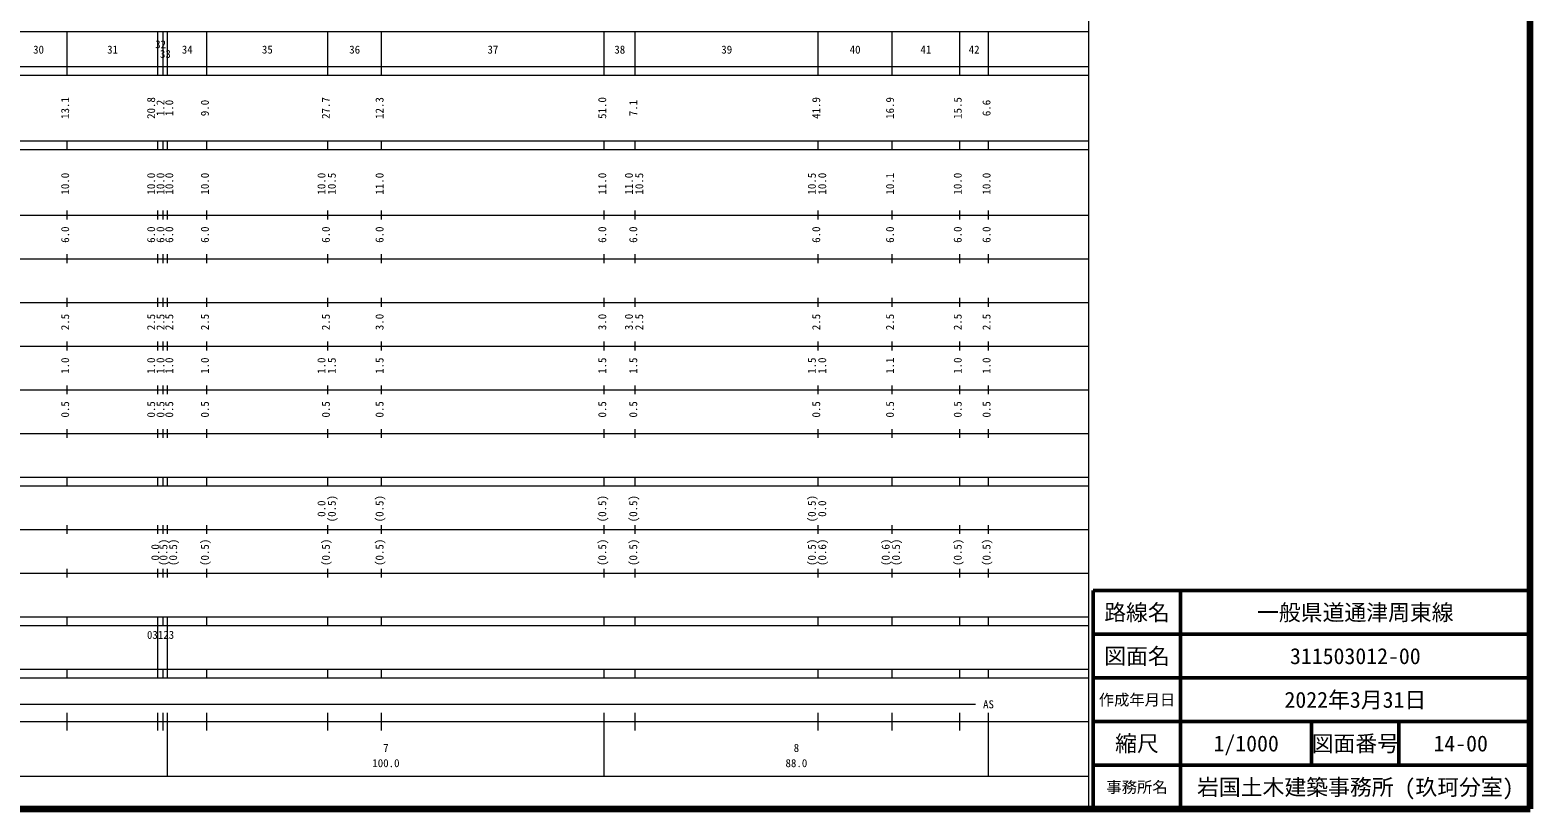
# Model space of a CAD drawing. Units: millimetres on the paper, enlarged 1000 times. Extents: x 40000 to 680000, y 20000 to 380000.
# Drawn here: x 336494 to 680000, y 20000 to 198357 of the extents above; entities that cross this region are included whole.
import ezdxf
from ezdxf.enums import TextEntityAlignment as Align

# ---------------------------------------------------------------- set-up
doc = ezdxf.new("R2010")
doc.units = ezdxf.units.MM
doc.header["$LTSCALE"] = 1000
for name, color, linetype, lineweight in [('M-TTL', 2, 'Continuous', 140), ('M-TTL-BAND', 7, 'Continuous', 13), ('M-TTL-FRAM', 2, 'Continuous', 50), ('M-TTL-LINE', 7, 'Continuous', 50)]:
    doc.layers.add(name, color=color, linetype=linetype, lineweight=lineweight)
doc.layers.add('M-TTL-TXT', color=7, linetype='Continuous')
doc.styles.add('ＭＳ ゴシック', font='')
doc.styles.get('ＭＳ ゴシック').set_extended_font_data('MS Gothic')

msp = doc.modelspace()

# ---------------------------------------------------------------- linework, layer by layer
at = {"layer": 'M-TTL'}
for p, q in [((680000, 20000), (680000, 380000)), ((40000, 20000), (680000, 20000))]:
    msp.add_line(p, q, dxfattribs=at)
at = {"layer": 'M-TTL-BAND'}
for p, q in [((579000, 20000), (579000, 370000)), ((68000, 198000), (579000, 198000)), ((345000, 188000), (345000, 198000)), ((365800, 188000), (365800, 198000)), ((367000, 188000), (367000, 198000)), ((368000, 188000), (368000, 198000)), ((377000, 188000), (377000, 198000)), ((404700, 188000), (404700, 198000)), ((417000, 188000), (417000, 198000)), ((468000, 188000), (468000, 198000)), ((475100, 188000), (475100, 198000)), ((517000, 188000), (517000, 198000)), ((533900, 188000), (533900, 198000)), ((549400, 188000), (549400, 198000)), ((556000, 188000), (556000, 198000)), ((40000, 190000), (579000, 190000)), ((40000, 188000), (579000, 188000)), ((40000, 173000), (579000, 173000)), ((345000, 171000), (345000, 173000)), ((365800, 171000), (365800, 173000)), ((367000, 171000), (367000, 173000)), ((368000, 171000), (368000, 173000)), ((377000, 171000), (377000, 173000)), ((404700, 171000), (404700, 173000)), ((417000, 171000), (417000, 173000)), ((468000, 171000), (468000, 173000)), ((475100, 171000), (475100, 173000)), ((517000, 171000), (517000, 173000)), ((533900, 171000), (533900, 173000)), ((549400, 171000), (549400, 173000)), ((556000, 171000), (556000, 173000)), ((40000, 171000), (579000, 171000)), ((40000, 156000), (579000, 156000)), ((345000, 155000), (345000, 157000)), ((365800, 155000), (365800, 157000)), ((367000, 155000), (367000, 157000)), ((368000, 155000), (368000, 157000)), ((377000, 155000), (377000, 157000)), ((404700, 155000), (404700, 157000)), ((417000, 155000), (417000, 157000)), ((468000, 155000), (468000, 157000)), ((475100, 155000), (475100, 157000)), ((517000, 155000), (517000, 157000)), ((533900, 155000), (533900, 157000)), ((549400, 155000), (549400, 157000)), ((556000, 155000), (556000, 157000)), ((46000, 146000), (579000, 146000)), ((345000, 145000), (345000, 147000)), ((365800, 145000), (365800, 147000)), ((367000, 145000), (367000, 147000)), ((368000, 145000), (368000, 147000)), ((377000, 145000), (377000, 147000)), ((404700, 145000), (404700, 147000)), ((417000, 145000), (417000, 147000)), ((468000, 145000), (468000, 147000)), ((475100, 145000), (475100, 147000)), ((517000, 145000), (517000, 147000)), ((533900, 145000), (533900, 147000)), ((549400, 145000), (549400, 147000)), ((556000, 145000), (556000, 147000)), ((52000, 136000), (579000, 136000)), ((345000, 135000), (345000, 137000)), ((365800, 135000), (365800, 137000)), ((367000, 135000), (367000, 137000)), ((368000, 135000), (368000, 137000)), ((377000, 135000), (377000, 137000)), ((404700, 135000), (404700, 137000)), ((417000, 135000), (417000, 137000)), ((468000, 135000), (468000, 137000)), ((475100, 135000), (475100, 137000)), ((517000, 135000), (517000, 137000)), ((533900, 135000), (533900, 137000)), ((549400, 135000), (549400, 137000)), ((556000, 135000), (556000, 137000)), ((46000, 126000), (579000, 126000)), ((345000, 125000), (345000, 127000)), ((365800, 125000), (365800, 127000)), ((367000, 125000), (367000, 127000)), ((368000, 125000), (368000, 127000)), ((377000, 125000), (377000, 127000)), ((404700, 125000), (404700, 127000)), ((417000, 125000), (417000, 127000)), ((468000, 125000), (468000, 127000)), ((475100, 125000), (475100, 127000)), ((517000, 125000), (517000, 127000)), ((533900, 125000), (533900, 127000)), ((549400, 125000), (549400, 127000)), ((556000, 125000), (556000, 127000)), ((345000, 115000), (345000, 117000)), ((365800, 115000), (365800, 117000)), ((367000, 115000), (367000, 117000)), ((368000, 115000), (368000, 117000)), ((377000, 115000), (377000, 117000)), ((404700, 115000), (404700, 117000)), ((417000, 115000), (417000, 117000)), ((468000, 115000), (468000, 117000)), ((475100, 115000), (475100, 117000)), ((517000, 115000), (517000, 117000)), ((533900, 115000), (533900, 117000)), ((549400, 115000), (549400, 117000)), ((556000, 115000), (556000, 117000)), ((52000, 116000), (579000, 116000)), ((345000, 105000), (345000, 107000)), ((365800, 105000), (365800, 107000)), ((367000, 105000), (367000, 107000)), ((368000, 105000), (368000, 107000)), ((377000, 105000), (377000, 107000)), ((404700, 105000), (404700, 107000)), ((417000, 105000), (417000, 107000)), ((468000, 105000), (468000, 107000)), ((475100, 105000), (475100, 107000)), ((517000, 105000), (517000, 107000)), ((533900, 105000), (533900, 107000)), ((549400, 105000), (549400, 107000)), ((556000, 105000), (556000, 107000)), ((46000, 106000), (579000, 106000)), ((40000, 96000), (579000, 96000)), ((40000, 94000), (579000, 94000)), ((345000, 94000), (345000, 96000)), ((365800, 94000), (365800, 96000)), ((367000, 94000), (367000, 96000)), ((368000, 94000), (368000, 96000)), ((377000, 94000), (377000, 96000)), ((404700, 94000), (404700, 96000)), ((417000, 94000), (417000, 96000)), ((468000, 94000), (468000, 96000)), ((475100, 94000), (475100, 96000)), ((517000, 94000), (517000, 96000)), ((533900, 94000), (533900, 96000)), ((549400, 94000), (549400, 96000)), ((556000, 94000), (556000, 96000)), ((49000, 84000), (579000, 84000)), ((345000, 83000), (345000, 85000)), ((365800, 83000), (365800, 85000)), ((367000, 83000), (367000, 85000)), ((368000, 83000), (368000, 85000)), ((377000, 83000), (377000, 85000)), ((404700, 83000), (404700, 85000)), ((417000, 83000), (417000, 85000)), ((468000, 83000), (468000, 85000)), ((475100, 83000), (475100, 85000)), ((517000, 83000), (517000, 85000)), ((533900, 83000), (533900, 85000)), ((549400, 83000), (549400, 85000)), ((556000, 83000), (556000, 85000)), ((40000, 74000), (579000, 74000)), ((345000, 73000), (345000, 75000)), ((365800, 73000), (365800, 75000)), ((367000, 73000), (367000, 75000)), ((368000, 73000), (368000, 75000)), ((377000, 73000), (377000, 75000)), ((404700, 73000), (404700, 75000)), ((417000, 73000), (417000, 75000)), ((468000, 73000), (468000, 75000)), ((475100, 73000), (475100, 75000)), ((517000, 73000), (517000, 75000)), ((533900, 73000), (533900, 75000)), ((549400, 73000), (549400, 75000)), ((556000, 73000), (556000, 75000)), ((40000, 64000), (579000, 64000)), ((40000, 62000), (579000, 62000)), ((345000, 62000), (345000, 64000)), ((365800, 62000), (365800, 64000)), ((365800, 52000), (365800, 62000)), ((367000, 62000), (367000, 64000)), ((368000, 62000), (368000, 64000)), ((368000, 52000), (368000, 62000)), ((377000, 62000), (377000, 64000)), ((404700, 62000), (404700, 64000)), ((417000, 62000), (417000, 64000)), ((468000, 62000), (468000, 64000)), ((475100, 62000), (475100, 64000)), ((517000, 62000), (517000, 64000)), ((533900, 62000), (533900, 64000)), ((549400, 62000), (549400, 64000)), ((556000, 62000), (556000, 64000)), ((40000, 52000), (579000, 52000)), ((345000, 50000), (345000, 52000)), ((365800, 50000), (365800, 52000)), ((367000, 50000), (367000, 52000)), ((368000, 50000), (368000, 52000)), ((377000, 50000), (377000, 52000)), ((404700, 50000), (404700, 52000)), ((417000, 50000), (417000, 52000)), ((468000, 50000), (468000, 52000)), ((475100, 50000), (475100, 52000)), ((517000, 50000), (517000, 52000)), ((533900, 50000), (533900, 52000)), ((549400, 50000), (549400, 52000)), ((556000, 50000), (556000, 52000)), ((40000, 50000), (579000, 50000)), ((71000, 44000), (553000, 44000)), ((345000, 38000), (345000, 42000)), ((365800, 38000), (365800, 42000)), ((367000, 38000), (367000, 42000)), ((368000, 27500), (368000, 42000)), ((377000, 38000), (377000, 42000)), ((404700, 38000), (404700, 42000)), ((417000, 38000), (417000, 42000)), ((468000, 27500), (468000, 42000)), ((475100, 38000), (475100, 42000)), ((517000, 38000), (517000, 42000)), ((533900, 38000), (533900, 42000)), ((549400, 38000), (549400, 42000)), ((556000, 27500), (556000, 42000)), ((40000, 40000), (579000, 40000)), ((68000, 27500), (579000, 27500))]:
    msp.add_line(p, q, dxfattribs=at)
at = {"layer": 'M-TTL-FRAM'}
for p, q in [((680000, 70000), (580000, 70000)), ((580000, 70000), (580000, 20000))]:
    msp.add_line(p, q, dxfattribs=at)
at = {"layer": 'M-TTL-LINE'}
for p, q in [((600000, 70000), (600000, 20000)), ((680000, 60000), (580000, 60000)), ((680000, 50000), (580000, 50000)), ((680000, 40000), (580000, 40000)), ((630000, 40000), (630000, 30000)), ((650000, 40000), (650000, 30000)), ((680000, 30000), (580000, 30000))]:
    msp.add_line(p, q, dxfattribs=at)

# ---------------------------------------------------------------- texts
at = {"layer": 'M-TTL-BAND', "style": 'ＭＳ ゴシック'}
for s, p in [('32', (366400, 193620)), ('30', (338450, 192405)), ('31', (355400, 192405)), ('33', (367500, 191415)), ('34', (372500, 192405)), ('35', (390850, 192405)), ('36', (410850, 192405)), ('37', (442500, 192405)), ('38', (471550, 192405)), ('39', (496050, 192405)), ('40', (525450, 192405)), ('41', (541650, 192405)), ('42', (552700, 192405)), ('AS', (556000, 42500)), ('7', (418000, 32523)), ('8', (512000, 32523)), ('100.0', (418000, 29033)), ('88.0', (512000, 29033))]:
    msp.add_text(s, height=1833, dxfattribs=at).set_placement(p, align=Align.BOTTOM_CENTER)
for s, p in [('13.1', (346000, 180500)), ('20.8', (365692, 180500)), ('1.2', (367829, 180500)), ('1.0', (369842, 180500)), ('9.0', (378000, 180500)), ('27.7', (405700, 180500)), ('12.3', (418000, 180500)), ('51.0', (469000, 180500)), ('7.1', (476100, 180500)), ('41.9', (518000, 180500)), ('16.9', (534900, 180500)), ('15.5', (550400, 180500)), ('6.6', (557000, 180500)), ('10.0', (346000, 163174)), ('10.0', (365692, 163174)), ('10.0', (367829, 163174)), ('10.0', (369842, 163174)), ('10.0', (378000, 163174)), ('10.0', (404700, 163174)), ('10.5', (407070, 163174)), ('11.0', (418000, 163174)), ('11.0', (469000, 163174)), ('11.0', (475100, 163174)), ('10.5', (477470, 163174)), ('10.5', (517000, 163174)), ('10.0', (519370, 163174)), ('10.1', (534900, 163174)), ('10.0', (550400, 163174)), ('10.0', (557000, 163174)), ('6.0', (346000, 151500)), ('6.0', (365692, 151500)), ('6.0', (367829, 151500)), ('6.0', (369842, 151500)), ('6.0', (378000, 151500)), ('6.0', (405700, 151500)), ('6.0', (418000, 151500)), ('6.0', (469000, 151500)), ('6.0', (476100, 151500)), ('6.0', (518000, 151500)), ('6.0', (534900, 151500)), ('6.0', (550400, 151500)), ('6.0', (557000, 151500)), ('2.5', (346000, 131500)), ('2.5', (365692, 131500)), ('2.5', (367829, 131500)), ('2.5', (369842, 131500)), ('2.5', (378000, 131500)), ('2.5', (405700, 131500)), ('3.0', (418000, 131500)), ('3.0', (469000, 131500)), ('3.0', (475100, 131500)), ('2.5', (477470, 131500)), ('2.5', (518000, 131500)), ('2.5', (534900, 131500)), ('2.5', (550400, 131500)), ('2.5', (557000, 131500)), ('1.0', (346000, 121500)), ('1.0', (365692, 121500)), ('1.0', (367829, 121500)), ('1.0', (369842, 121500)), ('1.0', (378000, 121500)), ('1.0', (404700, 121500)), ('1.5', (407070, 121500)), ('1.5', (418000, 121500)), ('1.5', (469000, 121500)), ('1.5', (476100, 121500)), ('1.5', (517000, 121500)), ('1.0', (519370, 121500)), ('1.1', (534900, 121500)), ('1.0', (550400, 121500)), ('1.0', (557000, 121500)), ('0.5', (346000, 111500)), ('0.5', (365692, 111500)), ('0.5', (367829, 111500)), ('0.5', (369842, 111500)), ('0.5', (378000, 111500)), ('0.5', (405700, 111500)), ('0.5', (418000, 111500)), ('0.5', (469000, 111500)), ('0.5', (476100, 111500)), ('0.5', (518000, 111500)), ('0.5', (534900, 111500)), ('0.5', (550400, 111500)), ('0.5', (557000, 111500)), ('0.0', (404700, 88764)), ('(0.5)', (407070, 88764)), ('(0.5)', (418000, 88764)), ('(0.5)', (469000, 88764)), ('(0.5)', (476100, 88764)), ('(0.5)', (517000, 88764)), ('0.0', (519370, 88764)), ('0.0', (366640, 78764)), ('(0.5)', (368507, 78764)), ('(0.5)', (370732, 78764)), ('(0.5)', (378000, 78764)), ('(0.5)', (405700, 78764)), ('(0.5)', (418000, 78764)), ('(0.5)', (469000, 78764)), ('(0.5)', (476100, 78764)), ('(0.5)', (517000, 78764)), ('(0.6)', (519370, 78764)), ('(0.6)', (533900, 78764)), ('(0.5)', (536270, 78764)), ('(0.5)', (550400, 78764)), ('(0.5)', (557000, 78764))]:
    msp.add_text(s, height=1833, rotation=90, dxfattribs=at).set_placement(p, align=Align.BOTTOM_CENTER)
msp.add_text('03123', height=1833, dxfattribs=at).set_placement((363275, 58405), align=Align.BOTTOM_LEFT)
at = {"layer": 'M-TTL-TXT', "style": 'ＭＳ ゴシック'}
for s, height, p in [('路線名', 3666, (590000, 65000)), ('路線名', 3666, (590000, 65000)), ('一般県道通津周東線', 3666, (640000, 65000)), ('図面名', 3666, (590000, 55000)), ('図面名', 3666, (590000, 55000)), ('311503012-00', 3666, (640000, 55000)), ('作成年月日', 2566, (590000, 45000)), ('作成年月日', 2566, (590000, 45000)), ('2022年3月31日', 3666, (640000, 45000)), ('縮尺', 3666, (590000, 35000)), ('縮尺', 3666, (590000, 35000)), ('1/1000', 3666, (615000, 35000)), ('図面番号', 3666, (640000, 35000)), ('図面番号', 3666, (640000, 35000)), ('14-00', 3666, (664125, 35000)), ('事務所名', 2566, (590000, 25000)), ('事務所名', 2566, (590000, 25000)), ('岩国土木建築事務所 (玖珂分室)', 3666, (640000, 25000))]:
    msp.add_text(s, height=height, dxfattribs=at).set_placement(p, align=Align.MIDDLE_CENTER)

doc.saveas('drawing.dxf')
